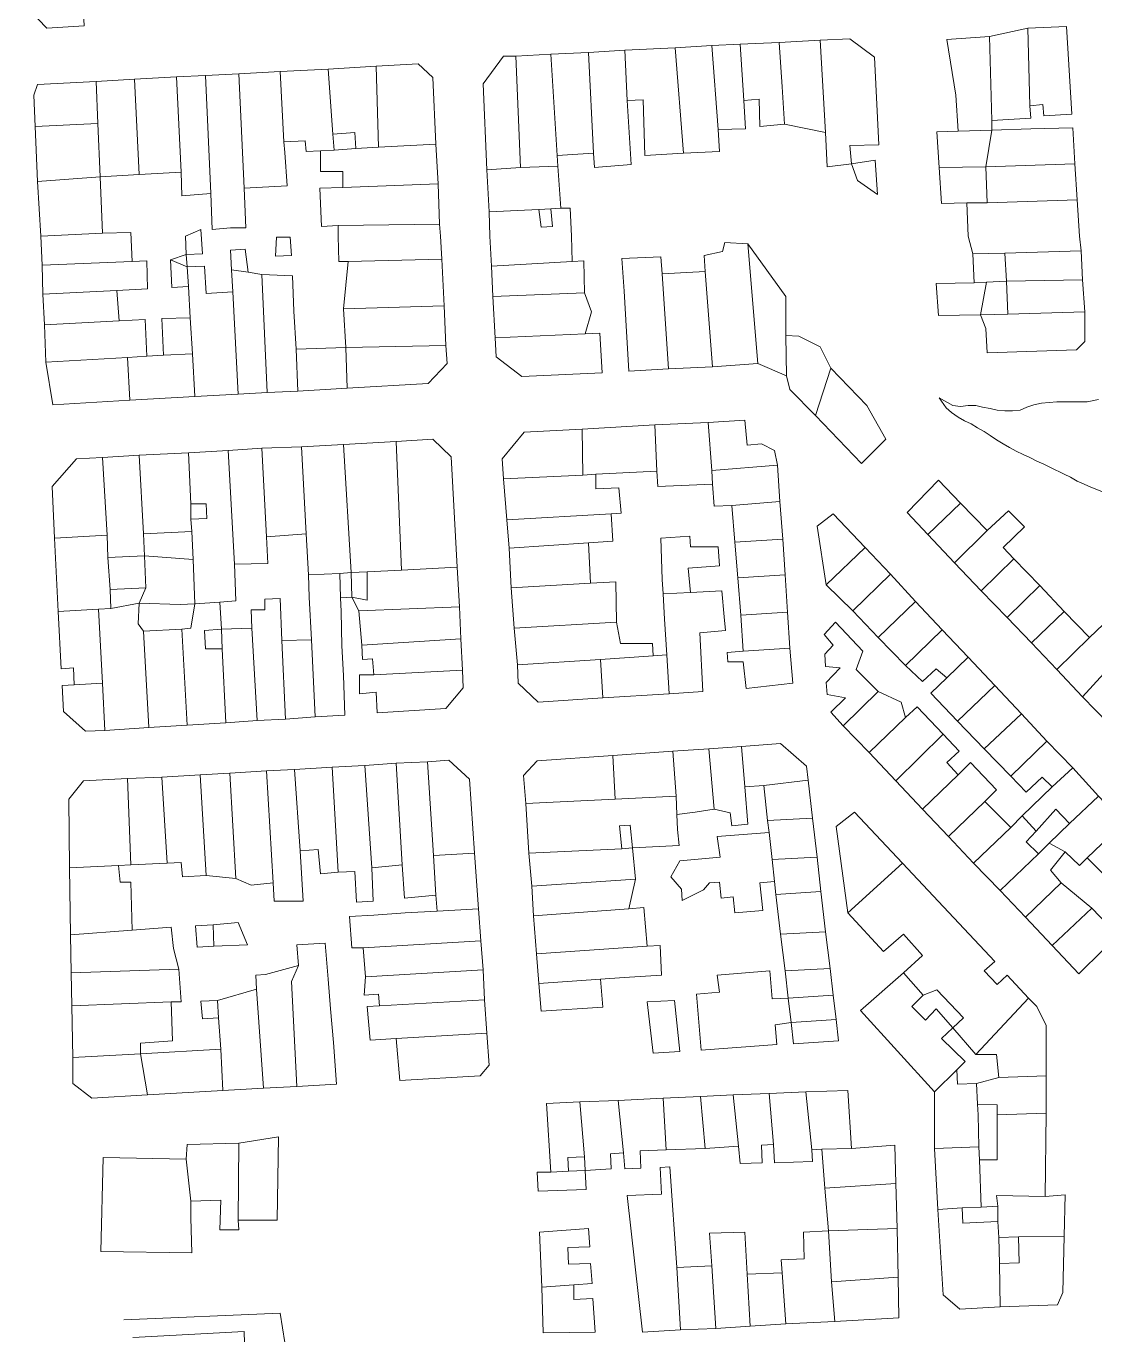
# Model space of a CAD drawing. Header units: inches. Extents: x 1138763 to 1140867, y 1050756 to 1053008.
# Drawn here: x 1139139.8 to 1139314.9, y 1051825.9 to 1052040.4 of the extents above; entities that cross this region are included whole.
import ezdxf

# ---------------------------------------------------------------- set-up
doc = ezdxf.new("R2010")
doc.units = ezdxf.units.IN
doc.header["$MEASUREMENT"] = 0
doc.layers.add('LimEdif_AM', color=44, linetype='Continuous', lineweight=5)
doc.layers.add('ViaSec_AM', color=1, linetype='Continuous', lineweight=18)

msp = doc.modelspace()

# ---------------------------------------------------------------- linework, layer by layer
at = {"layer": 'LimEdif_AM'}
for points in [[(1139148.56, 1052055.12), (1139149.31, 1052040.5), (1139143.19, 1052040.12), (1139140.44, 1052043), (1139139.81, 1052054.87), (1139148.56, 1052055.12)], [(1139297.69, 1052038.75), (1139303.94, 1052040.12), (1139304.31, 1052027.37), (1139304.44, 1052025.37), (1139298.06, 1052025), (1139297.69, 1052038.75)], [(1139304.31, 1052027.37), (1139303.94, 1052040.12), (1139310.31, 1052040.37), (1139311.19, 1052026), (1139306.56, 1052025.75), (1139306.44, 1052027.62), (1139304.31, 1052027.37)], [(1139237.94, 1052036.5), (1139246.19, 1052036.87), (1139247.56, 1052019.62), (1139241.19, 1052019.25), (1139240.94, 1052028.37), (1139238.31, 1052028.25), (1139237.94, 1052036.5)], [(1139246.19, 1052036.87), (1139252.19, 1052037.25), (1139253.19, 1052023.5), (1139253.44, 1052019.87), (1139247.56, 1052019.62), (1139246.19, 1052036.87)], [(1139252.19, 1052037.25), (1139256.81, 1052037.5), (1139257.44, 1052028.25), (1139257.69, 1052023.62), (1139253.19, 1052023.5), (1139252.19, 1052037.25)], [(1139256.81, 1052037.5), (1139263.19, 1052037.75), (1139263.69, 1052030.5), (1139264.06, 1052024.37), (1139260.06, 1052024), (1139259.94, 1052028.5), (1139257.44, 1052028.25), (1139256.81, 1052037.5)], [(1139263.19, 1052037.75), (1139269.94, 1052038.12), (1139270.81, 1052023), (1139264.06, 1052024.37), (1139263.69, 1052030.5), (1139263.19, 1052037.75)], [(1139270.81, 1052023), (1139269.94, 1052038.12), (1139274.81, 1052038.37), (1139278.81, 1052035.37), (1139279.56, 1052021), (1139274.81, 1052020.87), (1139275.06, 1052017.87), (1139271.06, 1052017.37), (1139270.81, 1052023)], [(1139298.06, 1052025), (1139298.06, 1052023.37), (1139292.56, 1052023.25), (1139292.19, 1052029.12), (1139290.69, 1052038.25), (1139297.69, 1052038.75), (1139298.06, 1052025)], [(1139220.81, 1052017.25), (1139215.31, 1052016.87), (1139214.69, 1052031), (1139218.06, 1052035.5), (1139220.06, 1052035.5), (1139220.81, 1052017.25)], [(1139220.06, 1052035.5), (1139225.81, 1052035.87), (1139226.81, 1052019.25), (1139226.94, 1052017.5), (1139220.81, 1052017.25), (1139220.06, 1052035.5)], [(1139225.81, 1052035.87), (1139231.94, 1052036.12), (1139232.81, 1052019.62), (1139226.81, 1052019.25), (1139225.81, 1052035.87)], [(1139231.94, 1052036.12), (1139237.94, 1052036.5), (1139238.31, 1052028.25), (1139238.94, 1052017.75), (1139232.94, 1052017.25), (1139232.81, 1052019.62), (1139231.94, 1052036.12)], [(1139169.19, 1052032.37), (1139174.69, 1052032.62), (1139175.56, 1052013.87), (1139175.81, 1052007.37), (1139173.31, 1052007.37), (1139170.31, 1052007.12), (1139170.06, 1052013), (1139169.19, 1052032.37)], [(1139174.69, 1052032.62), (1139181.44, 1052033), (1139182.06, 1052021.5), (1139182.19, 1052019.75), (1139182.56, 1052014.25), (1139175.56, 1052013.87), (1139174.69, 1052032.62)], [(1139181.44, 1052033), (1139189.31, 1052033.37), (1139190.06, 1052022.75), (1139190.31, 1052020.12), (1139188.06, 1052020), (1139185.69, 1052019.87), (1139185.56, 1052021.62), (1139182.06, 1052021.5), (1139181.44, 1052033)], [(1139189.31, 1052033.37), (1139197.19, 1052033.87), (1139197.56, 1052020.62), (1139193.81, 1052020.37), (1139193.69, 1052023), (1139190.06, 1052022.75), (1139189.31, 1052033.37)], [(1139197.19, 1052033.87), (1139204.06, 1052034.25), (1139206.44, 1052032), (1139206.94, 1052021.12), (1139197.56, 1052020.62), (1139197.19, 1052033.87)], [(1139151.56, 1052024.5), (1139141.31, 1052024), (1139141.06, 1052029.12), (1139141.69, 1052030.87), (1139151.31, 1052031.37), (1139151.56, 1052024.5)], [(1139151.31, 1052031.37), (1139157.56, 1052031.75), (1139158.31, 1052016.12), (1139151.94, 1052015.75), (1139151.56, 1052024.5), (1139151.31, 1052031.37)], [(1139157.56, 1052031.75), (1139164.44, 1052032.12), (1139165.19, 1052016.5), (1139158.31, 1052016.12), (1139157.56, 1052031.75)], [(1139164.44, 1052032.12), (1139169.19, 1052032.37), (1139170.06, 1052013), (1139165.31, 1052012.62), (1139165.19, 1052016.5), (1139164.44, 1052032.12)], [(1139151.56, 1052024.5), (1139151.94, 1052015.75), (1139141.69, 1052015), (1139141.31, 1052024), (1139151.56, 1052024.5)], [(1139193.81, 1052020.37), (1139190.31, 1052020.12), (1139190.06, 1052022.75), (1139193.69, 1052023), (1139193.81, 1052020.37)], [(1139298.06, 1052023.37), (1139297.06, 1052017.37), (1139289.44, 1052017.25), (1139289.06, 1052023.12), (1139292.56, 1052023.25), (1139298.06, 1052023.37)], [(1139298.06, 1052023.37), (1139304.44, 1052023.62), (1139311.31, 1052023.75), (1139311.69, 1052017.87), (1139297.06, 1052017.37), (1139298.06, 1052023.37)], [(1139165.94, 1052006), (1139166.06, 1052003), (1139163.44, 1052002.12), (1139163.69, 1051997.62), (1139166.44, 1051997.75), (1139166.69, 1051992.62), (1139162.06, 1051992.5), (1139162.31, 1051986.5), (1139159.56, 1051986.37), (1139159.31, 1051992.37), (1139155.06, 1051992.12), (1139154.69, 1051997.12), (1139159.69, 1051997.37), (1139159.56, 1052002), (1139157.19, 1052001.87), (1139156.94, 1052006.62), (1139152.31, 1052006.5), (1139151.94, 1052015.75), (1139158.31, 1052016.12), (1139165.19, 1052016.5), (1139165.31, 1052012.62), (1139170.06, 1052013), (1139170.31, 1052007.12), (1139173.31, 1052007.37), (1139175.81, 1052007.37), (1139175.56, 1052013.87), (1139182.56, 1052014.25), (1139182.19, 1052019.75), (1139182.06, 1052021.5), (1139185.56, 1052021.62), (1139185.69, 1052019.87), (1139188.06, 1052020), (1139188.06, 1052016.62), (1139191.69, 1052016.62), (1139191.69, 1052014), (1139187.94, 1052013.87), (1139188.19, 1052007.62), (1139190.94, 1052007.75), (1139190.94, 1052006), (1139191.06, 1052001.87), (1139192.56, 1052001.87), (1139191.81, 1051994.12), (1139192.19, 1051987.75), (1139184.06, 1051987.5), (1139183.69, 1051993.75), (1139183.44, 1051999.5), (1139178.44, 1051999.75), (1139176.19, 1052000.12), (1139175.69, 1052003.87), (1139173.31, 1052003.75), (1139173.44, 1052000.5), (1139173.69, 1051996.87), (1139169.31, 1051996.62), (1139169.06, 1052001.12), (1139166.19, 1052001), (1139166.06, 1052003), (1139168.69, 1052003.12), (1139168.44, 1052007.12), (1139165.94, 1052006)], [(1139206.94, 1052021.12), (1139207.31, 1052014.62), (1139191.69, 1052014), (1139191.69, 1052016.62), (1139188.06, 1052016.62), (1139188.06, 1052020), (1139190.31, 1052020.12), (1139193.81, 1052020.37), (1139197.56, 1052020.62), (1139206.94, 1052021.12)], [(1139226.94, 1052017.5), (1139227.44, 1052010.62), (1139225.81, 1052010.5), (1139223.81, 1052010.37), (1139215.69, 1052010), (1139215.31, 1052016.87), (1139220.81, 1052017.25), (1139226.94, 1052017.5)], [(1139275.06, 1052017.87), (1139278.94, 1052018.5), (1139279.31, 1052012.87), (1139276.06, 1052015.12), (1139275.06, 1052017.87)], [(1139311.69, 1052017.87), (1139312.06, 1052012), (1139297.31, 1052011.5), (1139297.06, 1052017.37), (1139311.69, 1052017.87)], [(1139151.94, 1052015.75), (1139152.31, 1052006.5), (1139142.19, 1052006), (1139141.69, 1052015), (1139151.94, 1052015.75)], [(1139297.06, 1052017.37), (1139297.31, 1052011.5), (1139293.94, 1052011.5), (1139289.81, 1052011.37), (1139289.44, 1052017.25), (1139297.06, 1052017.37)], [(1139207.31, 1052014.62), (1139207.56, 1052008), (1139190.94, 1052007.75), (1139188.19, 1052007.62), (1139187.94, 1052013.87), (1139191.69, 1052014), (1139207.31, 1052014.62)], [(1139312.06, 1052012), (1139312.44, 1052006), (1139312.69, 1052003.62), (1139300.19, 1052003.25), (1139294.94, 1052003.12), (1139294.19, 1052006), (1139293.94, 1052011.5), (1139297.31, 1052011.5), (1139312.06, 1052012)], [(1139227.44, 1052010.62), (1139228.94, 1052010.62), (1139229.19, 1052006), (1139229.31, 1052001.87), (1139216.06, 1052001.12), (1139215.81, 1052006), (1139215.69, 1052010), (1139223.81, 1052010.37), (1139224.19, 1052007.5), (1139226.06, 1052007.62), (1139225.81, 1052010.5), (1139227.44, 1052010.62)], [(1139225.81, 1052010.5), (1139226.06, 1052007.62), (1139224.19, 1052007.5), (1139223.81, 1052010.37), (1139225.81, 1052010.5)], [(1139166.06, 1052003), (1139165.94, 1052006), (1139168.44, 1052007.12), (1139168.69, 1052003.12), (1139166.06, 1052003)], [(1139207.56, 1052008), (1139207.69, 1052006), (1139207.94, 1052002.25), (1139192.56, 1052001.87), (1139191.06, 1052001.87), (1139190.94, 1052006), (1139190.94, 1052007.75), (1139207.56, 1052008)], [(1139152.31, 1052006.5), (1139156.94, 1052006.62), (1139157.19, 1052001.87), (1139142.44, 1052001.25), (1139142.19, 1052006), (1139152.31, 1052006.5)], [(1139180.69, 1052002.75), (1139183.31, 1052002.87), (1139183.06, 1052005.87), (1139180.81, 1052005.87), (1139180.69, 1052002.75)], [(1139180.69, 1052002.75), (1139180.81, 1052005.87), (1139183.06, 1052005.87), (1139183.31, 1052002.87), (1139180.69, 1052002.75)], [(1139251.06, 1052000.25), (1139250.94, 1052002.87), (1139253.94, 1052003.5), (1139254.31, 1052005), (1139258.06, 1052004.75), (1139259.69, 1051985.12), (1139252.31, 1051984.62), (1139251.06, 1052000.25)], [(1139258.06, 1052004.75), (1139264.31, 1051996.12), (1139264.31, 1051989.75), (1139264.44, 1051983.12), (1139259.69, 1051985.12), (1139258.06, 1052004.75)], [(1139166.06, 1052003), (1139166.19, 1052001), (1139163.44, 1052002.12), (1139166.06, 1052003)], [(1139176.19, 1052000.12), (1139173.44, 1052000.5), (1139173.31, 1052003.75), (1139175.69, 1052003.87), (1139176.19, 1052000.12)], [(1139244.06, 1051999.87), (1139245.06, 1051984.25), (1139238.56, 1051983.87), (1139238.19, 1051990.37), (1139237.81, 1051997), (1139237.44, 1052002.37), (1139243.81, 1052002.62), (1139244.06, 1051999.87)], [(1139300.19, 1052003.25), (1139300.44, 1051998.62), (1139297.19, 1051998.5), (1139295.19, 1051998.37), (1139294.94, 1052003.12), (1139300.19, 1052003.25)], [(1139312.69, 1052003.62), (1139312.94, 1051998.87), (1139300.44, 1051998.62), (1139300.19, 1052003.25), (1139312.69, 1052003.62)], [(1139157.19, 1052001.87), (1139159.56, 1052002), (1139159.69, 1051997.37), (1139154.69, 1051997.12), (1139142.56, 1051996.5), (1139142.44, 1052001.25), (1139157.19, 1052001.87)], [(1139166.19, 1052001), (1139166.44, 1051997.75), (1139163.69, 1051997.62), (1139163.44, 1052002.12), (1139166.19, 1052001)], [(1139166.19, 1052001), (1139169.06, 1052001.12), (1139169.31, 1051996.62), (1139173.69, 1051996.87), (1139174.56, 1051980.12), (1139167.44, 1051979.75), (1139167.06, 1051986.75), (1139166.69, 1051992.62), (1139166.44, 1051997.75), (1139166.19, 1052001)], [(1139176.19, 1052000.12), (1139178.44, 1051999.75), (1139179.31, 1051980.37), (1139174.56, 1051980.12), (1139173.69, 1051996.87), (1139173.44, 1052000.5), (1139176.19, 1052000.12)], [(1139207.94, 1052002.25), (1139208.31, 1051994.62), (1139191.81, 1051994.12), (1139192.56, 1052001.87), (1139207.94, 1052002.25)], [(1139229.31, 1052001.87), (1139231.19, 1052002), (1139231.31, 1051996.75), (1139216.31, 1051996.12), (1139216.06, 1052001.12), (1139229.31, 1052001.87)], [(1139244.06, 1051999.87), (1139251.06, 1052000.25), (1139252.31, 1051984.62), (1139245.06, 1051984.25), (1139244.06, 1051999.87)], [(1139184.06, 1051987.5), (1139184.31, 1051980.62), (1139179.31, 1051980.37), (1139178.44, 1051999.75), (1139183.44, 1051999.5), (1139183.69, 1051993.75), (1139184.06, 1051987.5)], [(1139297.19, 1051998.5), (1139296.19, 1051993.12), (1139289.31, 1051993), (1139288.94, 1051998.25), (1139295.19, 1051998.37), (1139297.19, 1051998.5)], [(1139300.44, 1051998.62), (1139300.69, 1051993.25), (1139296.19, 1051993.12), (1139297.19, 1051998.5), (1139300.44, 1051998.62)], [(1139312.94, 1051998.87), (1139313.31, 1051993.62), (1139300.69, 1051993.25), (1139300.44, 1051998.62), (1139312.94, 1051998.87)], [(1139154.69, 1051997.12), (1139155.06, 1051992.12), (1139142.81, 1051991.5), (1139142.56, 1051996.5), (1139154.69, 1051997.12)], [(1139231.31, 1051996.75), (1139232.44, 1051993.62), (1139231.44, 1051990), (1139216.69, 1051989.37), (1139216.31, 1051996.12), (1139231.31, 1051996.75)], [(1139208.31, 1051994.62), (1139208.56, 1051988.12), (1139192.19, 1051987.75), (1139191.81, 1051994.12), (1139208.31, 1051994.62)], [(1139155.06, 1051992.12), (1139159.31, 1051992.37), (1139159.56, 1051986.37), (1139156.44, 1051986.12), (1139143.06, 1051985.37), (1139142.81, 1051991.5), (1139155.06, 1051992.12)], [(1139167.06, 1051986.75), (1139162.31, 1051986.5), (1139162.06, 1051992.5), (1139166.69, 1051992.62), (1139167.06, 1051986.75)], [(1139313.31, 1051993.62), (1139313.31, 1051988.75), (1139311.94, 1051987.37), (1139297.31, 1051986.87), (1139297.06, 1051990.87), (1139296.19, 1051993.12), (1139300.69, 1051993.25), (1139313.31, 1051993.62)], [(1139231.44, 1051990), (1139233.81, 1051990.12), (1139234.19, 1051983.62), (1139221.06, 1051983), (1139216.81, 1051986.25), (1139216.69, 1051989.37), (1139231.44, 1051990)], [(1139264.31, 1051989.75), (1139266.44, 1051989.62), (1139269.94, 1051987.87), (1139271.69, 1051984.37), (1139269.19, 1051976.62), (1139264.94, 1051980.87), (1139264.44, 1051983.12), (1139264.31, 1051989.75)], [(1139192.19, 1051987.75), (1139192.44, 1051981.12), (1139184.31, 1051980.62), (1139184.06, 1051987.5), (1139192.19, 1051987.75)], [(1139208.56, 1051988.12), (1139208.81, 1051985.12), (1139205.69, 1051981.87), (1139192.44, 1051981.12), (1139192.19, 1051987.75), (1139208.56, 1051988.12)], [(1139156.44, 1051986.12), (1139156.81, 1051979.12), (1139144.19, 1051978.37), (1139143.06, 1051985.37), (1139156.44, 1051986.12)], [(1139167.06, 1051986.75), (1139167.44, 1051979.75), (1139156.81, 1051979.12), (1139156.44, 1051986.12), (1139159.56, 1051986.37), (1139162.31, 1051986.5), (1139167.06, 1051986.75)], [(1139271.69, 1051984.37), (1139277.56, 1051978.25), (1139280.69, 1051972.75), (1139276.69, 1051968.75), (1139269.19, 1051976.62), (1139271.69, 1051984.37)], [(1139230.94, 1051974.37), (1139242.81, 1051975.12), (1139243.19, 1051967.5), (1139233.19, 1051967), (1139231.06, 1051966.87), (1139230.94, 1051974.37)], [(1139242.81, 1051975.12), (1139251.56, 1051975.5), (1139252.19, 1051967.62), (1139252.31, 1051965.37), (1139243.31, 1051965), (1139243.19, 1051967.5), (1139242.81, 1051975.12)], [(1139251.56, 1051975.5), (1139257.56, 1051975.87), (1139257.94, 1051971.75), (1139260.31, 1051972), (1139262.44, 1051970.87), (1139262.94, 1051968.5), (1139252.19, 1051967.62), (1139251.56, 1051975.5)], [(1139191.81, 1051971.87), (1139200.44, 1051972.37), (1139201.31, 1051951.25), (1139195.69, 1051951), (1139193.06, 1051950.87), (1139191.81, 1051971.87)], [(1139200.44, 1051972.37), (1139206.44, 1051972.75), (1139209.44, 1051969.87), (1139210.44, 1051951.75), (1139201.31, 1051951.25), (1139200.44, 1051972.37)], [(1139231.06, 1051966.87), (1139218.06, 1051966.25), (1139217.81, 1051969.5), (1139221.44, 1051973.87), (1139230.94, 1051974.37), (1139231.06, 1051966.87)], [(1139158.31, 1051970.12), (1139166.44, 1051970.5), (1139166.81, 1051962.12), (1139166.81, 1051959.62), (1139166.94, 1051957.62), (1139159.06, 1051957.25), (1139158.31, 1051970.12)], [(1139166.44, 1051970.5), (1139172.94, 1051970.87), (1139173.94, 1051952.25), (1139174.19, 1051946.25), (1139171.56, 1051946), (1139167.44, 1051945.75), (1139167.19, 1051953), (1139166.94, 1051957.62), (1139166.81, 1051959.62), (1139169.44, 1051959.75), (1139169.31, 1051962.12), (1139166.81, 1051962.12), (1139166.44, 1051970.5)], [(1139172.94, 1051970.87), (1139178.44, 1051971.25), (1139179.19, 1051956.75), (1139179.44, 1051952.37), (1139173.94, 1051952.25), (1139172.94, 1051970.87)], [(1139178.44, 1051971.25), (1139184.94, 1051971.5), (1139185.69, 1051957.25), (1139179.19, 1051956.75), (1139178.44, 1051971.25)], [(1139184.94, 1051971.5), (1139191.81, 1051971.87), (1139193.06, 1051950.87), (1139191.19, 1051950.75), (1139186.06, 1051950.5), (1139185.69, 1051957.25), (1139184.94, 1051971.5)], [(1139153.06, 1051957), (1139144.44, 1051956.5), (1139144.06, 1051965), (1139148.06, 1051969.5), (1139152.31, 1051969.75), (1139153.06, 1051957)], [(1139152.31, 1051969.75), (1139158.31, 1051970.12), (1139159.06, 1051957.25), (1139159.19, 1051953.62), (1139153.19, 1051953.37), (1139153.06, 1051957), (1139152.31, 1051969.75)], [(1139262.94, 1051968.5), (1139263.31, 1051962.5), (1139255.44, 1051961.87), (1139252.56, 1051961.75), (1139252.31, 1051965.37), (1139252.19, 1051967.62), (1139262.94, 1051968.5)], [(1139233.19, 1051967), (1139233.19, 1051964.62), (1139236.94, 1051964.75), (1139237.31, 1051960.62), (1139235.69, 1051960.5), (1139218.56, 1051959.5), (1139218.06, 1051966.25), (1139231.06, 1051966.87), (1139233.19, 1051967)], [(1139292.94, 1051962.25), (1139287.56, 1051957.12), (1139284.19, 1051960.75), (1139289.31, 1051966), (1139292.94, 1051962.25)], [(1139166.81, 1051959.62), (1139166.81, 1051962.12), (1139169.31, 1051962.12), (1139169.44, 1051959.75), (1139166.81, 1051959.62)], [(1139263.31, 1051962.5), (1139263.81, 1051956.37), (1139255.94, 1051955.87), (1139255.44, 1051961.87), (1139263.31, 1051962.5)], [(1139292.94, 1051962.25), (1139297.31, 1051957.75), (1139291.94, 1051952.5), (1139287.56, 1051957.12), (1139292.94, 1051962.25)], [(1139235.69, 1051960.5), (1139235.94, 1051956), (1139231.94, 1051955.75), (1139218.94, 1051954.87), (1139218.56, 1051959.5), (1139235.69, 1051960.5)], [(1139277.31, 1051955), (1139270.94, 1051948.87), (1139269.44, 1051958.5), (1139272.06, 1051960.5), (1139277.31, 1051955)], [(1139297.31, 1051957.75), (1139300.81, 1051961), (1139303.44, 1051958.37), (1139299.94, 1051955), (1139301.69, 1051953.12), (1139296.31, 1051947.87), (1139291.94, 1051952.5), (1139297.31, 1051957.75)], [(1139166.94, 1051957.62), (1139167.19, 1051953), (1139159.19, 1051953.62), (1139159.06, 1051957.25), (1139166.94, 1051957.62)], [(1139153.06, 1051957), (1139153.19, 1051953.37), (1139153.56, 1051948.12), (1139153.69, 1051945), (1139151.69, 1051944.87), (1139145.06, 1051944.5), (1139144.44, 1051956.5), (1139153.06, 1051957)], [(1139185.69, 1051957.25), (1139186.06, 1051950.5), (1139186.19, 1051946.87), (1139186.56, 1051939.87), (1139181.69, 1051939.75), (1139181.44, 1051946.62), (1139178.94, 1051946.5), (1139178.94, 1051944.75), (1139176.69, 1051944.75), (1139176.81, 1051941.75), (1139171.81, 1051941.62), (1139171.56, 1051946), (1139174.19, 1051946.25), (1139173.94, 1051952.25), (1139179.44, 1051952.37), (1139179.19, 1051956.75), (1139185.69, 1051957.25)], [(1139231.94, 1051955.75), (1139232.31, 1051949.12), (1139219.31, 1051948.37), (1139218.94, 1051954.87), (1139231.94, 1051955.75)], [(1139248.69, 1051947.62), (1139244.19, 1051947.37), (1139244.06, 1051949.75), (1139243.81, 1051956.5), (1139248.56, 1051956.87), (1139248.69, 1051955.12), (1139253.19, 1051955.12), (1139253.44, 1051952), (1139248.31, 1051951.62), (1139248.69, 1051947.62)], [(1139263.81, 1051956.37), (1139264.19, 1051950.5), (1139256.44, 1051950), (1139255.94, 1051955.87), (1139263.81, 1051956.37)], [(1139159.19, 1051953.62), (1139159.44, 1051948.37), (1139153.56, 1051948.12), (1139153.19, 1051953.37), (1139159.19, 1051953.62)], [(1139167.19, 1051953), (1139167.44, 1051945.75), (1139165.06, 1051945.62), (1139158.31, 1051945.87), (1139159.44, 1051948.37), (1139159.19, 1051953.62), (1139167.19, 1051953)], [(1139277.31, 1051955), (1139281.44, 1051950.62), (1139275.31, 1051944.62), (1139270.94, 1051948.87), (1139277.31, 1051955)], [(1139301.69, 1051953.12), (1139305.94, 1051948.75), (1139300.56, 1051943.5), (1139296.31, 1051947.87), (1139301.69, 1051953.12)], [(1139195.69, 1051951), (1139195.69, 1051946.37), (1139193.19, 1051946.87), (1139193.06, 1051950.87), (1139195.69, 1051951)], [(1139210.44, 1051951.75), (1139210.81, 1051945.25), (1139194.31, 1051944.62), (1139193.19, 1051946.87), (1139195.69, 1051946.37), (1139195.69, 1051951), (1139201.31, 1051951.25), (1139210.44, 1051951.75)], [(1139191.19, 1051950.75), (1139191.31, 1051946.75), (1139191.44, 1051944.5), (1139191.56, 1051938.87), (1139191.81, 1051934), (1139192.06, 1051927.5), (1139187.19, 1051927.25), (1139186.56, 1051939.87), (1139186.19, 1051946.87), (1139186.06, 1051950.5), (1139191.19, 1051950.75)], [(1139193.06, 1051950.87), (1139193.19, 1051946.87), (1139191.31, 1051946.75), (1139191.19, 1051950.75), (1139193.06, 1051950.87)], [(1139232.31, 1051949.12), (1139236.44, 1051949.37), (1139236.56, 1051942.75), (1139219.81, 1051941.75), (1139219.31, 1051948.37), (1139232.31, 1051949.12)], [(1139264.19, 1051950.5), (1139264.56, 1051944.37), (1139256.94, 1051943.87), (1139256.44, 1051950), (1139264.19, 1051950.5)], [(1139281.44, 1051950.62), (1139285.56, 1051946.12), (1139279.44, 1051940.25), (1139275.31, 1051944.62), (1139281.44, 1051950.62)], [(1139159.44, 1051948.37), (1139158.31, 1051945.87), (1139153.69, 1051945), (1139153.56, 1051948.12), (1139159.44, 1051948.37)], [(1139181.69, 1051939.75), (1139182.31, 1051926.87), (1139177.69, 1051926.62), (1139176.81, 1051941.75), (1139176.69, 1051944.75), (1139178.94, 1051944.75), (1139178.94, 1051946.5), (1139181.44, 1051946.62), (1139181.69, 1051939.75)], [(1139248.69, 1051947.62), (1139253.81, 1051947.87), (1139254.19, 1051943.62), (1139254.44, 1051941.37), (1139250.19, 1051941), (1139250.69, 1051931.37), (1139245.19, 1051931), (1139244.81, 1051937.37), (1139244.44, 1051943.25), (1139244.19, 1051947.37), (1139248.69, 1051947.62)], [(1139305.94, 1051948.75), (1139309.94, 1051944.5), (1139304.56, 1051939.37), (1139300.56, 1051943.5), (1139305.94, 1051948.75)], [(1139151.69, 1051944.87), (1139152.31, 1051932.75), (1139147.69, 1051932.5), (1139147.56, 1051935.25), (1139145.56, 1051935.12), (1139145.06, 1051944.5), (1139151.69, 1051944.87)], [(1139158.31, 1051945.87), (1139158.19, 1051942.5), (1139159.06, 1051941.25), (1139159.94, 1051925.5), (1139152.69, 1051925), (1139152.31, 1051932.75), (1139151.69, 1051944.87), (1139153.69, 1051945), (1139158.31, 1051945.87)], [(1139167.44, 1051945.75), (1139166.81, 1051941.75), (1139165.31, 1051941.62), (1139159.06, 1051941.25), (1139158.19, 1051942.5), (1139158.31, 1051945.87), (1139165.06, 1051945.62), (1139167.44, 1051945.75)], [(1139171.56, 1051946), (1139171.81, 1051941.62), (1139169.06, 1051941.37), (1139169.19, 1051938.37), (1139171.94, 1051938.37), (1139172.56, 1051926.25), (1139166.19, 1051925.87), (1139165.31, 1051941.62), (1139166.81, 1051941.75), (1139167.44, 1051945.75), (1139171.56, 1051946)], [(1139210.81, 1051945.25), (1139211.06, 1051940), (1139194.81, 1051939), (1139194.31, 1051944.62), (1139210.81, 1051945.25)], [(1139285.56, 1051946.12), (1139289.94, 1051941.5), (1139283.94, 1051935.62), (1139279.44, 1051940.25), (1139285.56, 1051946.12)], [(1139309.94, 1051944.5), (1139314.06, 1051940.25), (1139308.69, 1051935), (1139304.56, 1051939.37), (1139309.94, 1051944.5)], [(1139236.56, 1051942.75), (1139237.19, 1051939.25), (1139242.44, 1051939.25), (1139242.56, 1051937.25), (1139233.94, 1051936.62), (1139220.31, 1051935.75), (1139219.81, 1051941.75), (1139236.56, 1051942.75)], [(1139264.56, 1051944.37), (1139264.94, 1051938.5), (1139257.31, 1051938), (1139256.94, 1051943.87), (1139264.56, 1051944.37)], [(1139279.44, 1051931.37), (1139273.69, 1051925.75), (1139271.69, 1051928), (1139274.06, 1051930.37), (1139271.06, 1051930.87), (1139270.94, 1051932.87), (1139273.19, 1051935.25), (1139270.81, 1051935.5), (1139270.69, 1051937.5), (1139272.06, 1051939), (1139270.56, 1051940.75), (1139272.44, 1051942.75), (1139276.94, 1051938), (1139275.81, 1051935), (1139279.44, 1051931.37)], [(1139314.06, 1051940.25), (1139316.31, 1051942.37), (1139320.19, 1051938.37), (1139318.19, 1051936.25), (1139312.94, 1051930.5), (1139308.69, 1051935), (1139314.06, 1051940.25)], [(1139165.31, 1051941.62), (1139166.19, 1051925.87), (1139159.94, 1051925.5), (1139159.06, 1051941.25), (1139165.31, 1051941.62)], [(1139171.94, 1051938.37), (1139169.19, 1051938.37), (1139169.06, 1051941.37), (1139171.81, 1051941.62), (1139171.94, 1051938.37)], [(1139176.81, 1051941.75), (1139177.69, 1051926.62), (1139172.56, 1051926.25), (1139171.94, 1051938.37), (1139171.81, 1051941.62), (1139176.81, 1051941.75)], [(1139289.94, 1051941.5), (1139294.19, 1051937), (1139290.69, 1051933.62), (1139288.94, 1051935.12), (1139286.69, 1051933), (1139283.94, 1051935.62), (1139289.94, 1051941.5)], [(1139186.56, 1051939.87), (1139187.19, 1051927.25), (1139182.31, 1051926.87), (1139181.69, 1051939.75), (1139186.56, 1051939.87)], [(1139211.06, 1051940), (1139211.31, 1051934.87), (1139196.81, 1051934.12), (1139196.56, 1051936.75), (1139194.94, 1051936.62), (1139194.81, 1051939), (1139211.06, 1051940)], [(1139264.94, 1051938.5), (1139265.44, 1051932.75), (1139257.81, 1051931.87), (1139257.31, 1051936.25), (1139254.81, 1051936.25), (1139254.69, 1051937.75), (1139257.31, 1051938), (1139264.94, 1051938.5)], [(1139233.94, 1051936.62), (1139234.31, 1051930.37), (1139223.69, 1051929.62), (1139220.44, 1051932.75), (1139220.31, 1051935.75), (1139233.94, 1051936.62)], [(1139242.56, 1051937.25), (1139244.81, 1051937.37), (1139245.19, 1051931), (1139234.31, 1051930.37), (1139233.94, 1051936.62), (1139242.56, 1051937.25)], [(1139294.19, 1051937), (1139298.56, 1051932.37), (1139292.44, 1051926.5), (1139288.06, 1051931.12), (1139290.69, 1051933.62), (1139294.19, 1051937)], [(1139318.19, 1051936.25), (1139322.94, 1051931.62), (1139317.19, 1051926.12), (1139312.94, 1051930.5), (1139318.19, 1051936.25)], [(1139211.31, 1051934.87), (1139211.44, 1051932), (1139208.56, 1051928.62), (1139197.31, 1051927.87), (1139197.19, 1051931.25), (1139194.44, 1051931), (1139194.44, 1051934.12), (1139196.81, 1051934.12), (1139211.31, 1051934.87)], [(1139152.31, 1051932.75), (1139152.69, 1051925), (1139149.56, 1051924.87), (1139145.94, 1051928.12), (1139145.69, 1051932.37), (1139147.69, 1051932.5), (1139152.31, 1051932.75)], [(1139298.56, 1051932.37), (1139302.94, 1051927.75), (1139296.81, 1051922), (1139292.44, 1051926.5), (1139298.56, 1051932.37)], [(1139279.44, 1051931.37), (1139283.19, 1051929.62), (1139283.94, 1051927.12), (1139277.94, 1051921.37), (1139273.69, 1051925.75), (1139279.44, 1051931.37)], [(1139283.94, 1051927.12), (1139285.81, 1051928.87), (1139290.06, 1051924.37), (1139282.31, 1051916.75), (1139277.94, 1051921.37), (1139283.94, 1051927.12)], [(1139302.94, 1051927.75), (1139307.06, 1051923.25), (1139301.19, 1051917.5), (1139296.81, 1051922), (1139302.94, 1051927.75)], [(1139290.06, 1051924.37), (1139292.69, 1051921.62), (1139290.69, 1051919.75), (1139292.56, 1051917.75), (1139286.69, 1051912.12), (1139282.31, 1051916.75), (1139290.06, 1051924.37)], [(1139307.06, 1051923.25), (1139311.31, 1051918.87), (1139307.94, 1051915.75), (1139306.31, 1051917.37), (1139303.69, 1051914.87), (1139301.19, 1051917.5), (1139307.06, 1051923.25)], [(1139236.31, 1051913.75), (1139221.69, 1051913), (1139221.31, 1051917.62), (1139223.56, 1051920), (1139235.94, 1051920.87), (1139236.31, 1051913.75)], [(1139235.94, 1051920.87), (1139245.81, 1051921.62), (1139246.31, 1051914.25), (1139236.31, 1051913.75), (1139235.94, 1051920.87)], [(1139245.81, 1051921.62), (1139251.69, 1051922), (1139252.56, 1051912.12), (1139249.44, 1051911.62), (1139246.44, 1051911.25), (1139246.31, 1051914.25), (1139245.81, 1051921.62)], [(1139251.69, 1051922), (1139257.06, 1051922.37), (1139257.56, 1051915.75), (1139258.06, 1051909.62), (1139255.44, 1051909.37), (1139255.19, 1051911.5), (1139252.56, 1051912.12), (1139251.69, 1051922)], [(1139257.06, 1051922.37), (1139263.44, 1051922.87), (1139267.69, 1051919.12), (1139267.94, 1051916.87), (1139260.69, 1051916), (1139257.56, 1051915.75), (1139257.06, 1051922.37)], [(1139183.81, 1051918.62), (1139189.94, 1051919), (1139190.94, 1051901.75), (1139188.06, 1051901.5), (1139187.69, 1051905.5), (1139184.69, 1051905.25), (1139183.81, 1051918.62)], [(1139189.94, 1051919), (1139195.31, 1051919.25), (1139196.44, 1051902.5), (1139196.69, 1051897), (1139193.94, 1051896.87), (1139193.69, 1051901.87), (1139190.94, 1051901.75), (1139189.94, 1051919)], [(1139195.31, 1051919.25), (1139200.44, 1051919.62), (1139201.44, 1051903), (1139196.44, 1051902.5), (1139195.31, 1051919.25)], [(1139200.44, 1051919.62), (1139205.56, 1051919.87), (1139206.56, 1051904.5), (1139206.94, 1051898), (1139201.81, 1051897.5), (1139201.44, 1051903), (1139200.44, 1051919.62)], [(1139205.56, 1051919.87), (1139209.06, 1051920.12), (1139212.44, 1051917), (1139213.31, 1051904.87), (1139206.56, 1051904.5), (1139205.56, 1051919.87)], [(1139292.56, 1051917.75), (1139294.56, 1051919.75), (1139298.81, 1051915.25), (1139296.94, 1051913.37), (1139290.94, 1051907.62), (1139286.69, 1051912.12), (1139292.56, 1051917.75)], [(1139311.31, 1051918.87), (1139315.56, 1051914.25), (1139310.81, 1051909.75), (1139308.56, 1051912.12), (1139305.31, 1051908.5), (1139303.06, 1051911), (1139307.94, 1051915.75), (1139311.31, 1051918.87)], [(1139156.94, 1051903), (1139154.94, 1051902.87), (1139146.94, 1051902.5), (1139146.81, 1051913.75), (1139149.19, 1051916.75), (1139156.44, 1051917.12), (1139156.94, 1051903)], [(1139156.44, 1051917.12), (1139162.06, 1051917.37), (1139162.94, 1051903.25), (1139156.94, 1051903), (1139156.44, 1051917.12)], [(1139162.06, 1051917.37), (1139168.31, 1051917.75), (1139169.31, 1051901.25), (1139165.44, 1051901), (1139165.19, 1051903.37), (1139162.94, 1051903.25), (1139162.06, 1051917.37)], [(1139168.31, 1051917.75), (1139173.19, 1051918), (1139174.19, 1051900.75), (1139169.31, 1051901.25), (1139168.31, 1051917.75)], [(1139173.19, 1051918), (1139179.19, 1051918.37), (1139180.31, 1051900), (1139176.69, 1051899.62), (1139174.19, 1051900.75), (1139173.19, 1051918)], [(1139179.19, 1051918.37), (1139183.81, 1051918.62), (1139184.69, 1051905.25), (1139185.19, 1051897), (1139180.44, 1051897), (1139180.31, 1051900), (1139179.19, 1051918.37)], [(1139267.94, 1051916.87), (1139268.69, 1051910.62), (1139261.31, 1051910.25), (1139260.69, 1051916), (1139267.94, 1051916.87)], [(1139246.31, 1051914.25), (1139246.44, 1051911.25), (1139246.56, 1051908.75), (1139246.81, 1051906.12), (1139239.19, 1051905.75), (1139238.81, 1051909.5), (1139237.06, 1051909.37), (1139237.44, 1051905.62), (1139222.19, 1051904.87), (1139221.69, 1051913), (1139236.31, 1051913.75), (1139246.31, 1051914.25)], [(1139296.94, 1051913.37), (1139301.19, 1051909.12), (1139295.06, 1051903.25), (1139290.94, 1051907.62), (1139296.94, 1051913.37)], [(1139315.56, 1051914.25), (1139319.69, 1051909.87), (1139313.69, 1051904.12), (1139312.44, 1051902.87), (1139310.06, 1051905.12), (1139307.44, 1051906.5), (1139310.81, 1051909.75), (1139315.56, 1051914.25)], [(1139268.69, 1051910.62), (1139269.44, 1051904.25), (1139262.06, 1051903.87), (1139261.56, 1051908.25), (1139261.31, 1051910.25), (1139268.69, 1051910.62)], [(1139283.44, 1051903.25), (1139274.44, 1051895.12), (1139272.56, 1051909.25), (1139275.56, 1051911.62), (1139283.44, 1051903.25)], [(1139301.19, 1051909.12), (1139303.06, 1051911), (1139305.31, 1051908.5), (1139303.69, 1051906.75), (1139305.69, 1051904.75), (1139299.44, 1051898.75), (1139295.06, 1051903.25), (1139301.19, 1051909.12)], [(1139310.81, 1051909.75), (1139307.44, 1051906.5), (1139305.69, 1051904.75), (1139303.69, 1051906.75), (1139305.31, 1051908.5), (1139308.56, 1051912.12), (1139310.81, 1051909.75)], [(1139239.19, 1051905.75), (1139237.44, 1051905.62), (1139237.06, 1051909.37), (1139238.81, 1051909.5), (1139239.19, 1051905.75)], [(1139262.06, 1051903.87), (1139262.44, 1051900.25), (1139260.06, 1051900), (1139260.56, 1051895.5), (1139255.94, 1051895.12), (1139255.69, 1051897.75), (1139253.69, 1051897.5), (1139253.44, 1051900.12), (1139251.81, 1051900), (1139250.81, 1051898.87), (1139247.31, 1051897.12), (1139247.19, 1051899), (1139245.44, 1051901), (1139246.94, 1051903.62), (1139253.56, 1051904.25), (1139253.06, 1051907.62), (1139261.56, 1051908.25), (1139262.06, 1051903.87)], [(1139319.69, 1051909.87), (1139324.06, 1051905.25), (1139320.94, 1051902.25), (1139319.19, 1051903.87), (1139316.44, 1051901.37), (1139313.69, 1051904.12), (1139319.69, 1051909.87)], [(1139310.06, 1051905.12), (1139307.69, 1051902.12), (1139309.44, 1051900), (1139303.56, 1051894.37), (1139299.44, 1051898.75), (1139305.69, 1051904.75), (1139307.44, 1051906.5), (1139310.06, 1051905.12)], [(1139213.31, 1051904.87), (1139213.94, 1051895.75), (1139207.19, 1051895.37), (1139206.94, 1051898), (1139206.56, 1051904.5), (1139213.31, 1051904.87)], [(1139239.19, 1051905.75), (1139239.69, 1051900.62), (1139222.69, 1051899.5), (1139222.19, 1051904.87), (1139237.44, 1051905.62), (1139239.19, 1051905.75)], [(1139269.44, 1051904.25), (1139270.06, 1051898.62), (1139262.69, 1051898.12), (1139262.44, 1051900.25), (1139262.06, 1051903.87), (1139269.44, 1051904.25)], [(1139154.94, 1051902.87), (1139155.19, 1051900.12), (1139156.94, 1051900.12), (1139157.19, 1051892.25), (1139147.06, 1051891.5), (1139146.94, 1051902.5), (1139154.94, 1051902.87)], [(1139283.44, 1051903.25), (1139298.56, 1051887.12), (1139296.81, 1051885.62), (1139298.94, 1051883.37), (1139300.56, 1051884.87), (1139304.06, 1051881.12), (1139295.44, 1051871.87), (1139291.69, 1051876.25), (1139293.44, 1051877.87), (1139289.06, 1051882.5), (1139286.81, 1051881.62), (1139283.56, 1051885.25), (1139286.69, 1051888.12), (1139283.56, 1051891.62), (1139280.31, 1051888.75), (1139274.44, 1051895.12), (1139283.44, 1051903.25)], [(1139239.69, 1051900.62), (1139238.56, 1051895.75), (1139222.94, 1051894.62), (1139222.69, 1051899.5), (1139239.69, 1051900.62)], [(1139309.44, 1051900), (1139314.44, 1051895.87), (1139307.94, 1051889.75), (1139303.56, 1051894.37), (1139309.44, 1051900)], [(1139270.06, 1051898.62), (1139270.81, 1051892), (1139263.44, 1051891.62), (1139262.69, 1051898.12), (1139270.06, 1051898.62)], [(1139213.94, 1051895.75), (1139214.31, 1051890.5), (1139195.06, 1051889.37), (1139193.19, 1051889.37), (1139192.81, 1051894.5), (1139196.81, 1051894.75), (1139201.94, 1051895.12), (1139207.19, 1051895.37), (1139213.94, 1051895.75)], [(1139238.56, 1051895.75), (1139241.06, 1051896), (1139241.56, 1051889.62), (1139223.44, 1051888.37), (1139222.94, 1051894.62), (1139238.56, 1051895.75)], [(1139314.44, 1051895.87), (1139317.06, 1051893.12), (1139318.69, 1051894.75), (1139320.31, 1051893), (1139312.31, 1051885.12), (1139307.94, 1051889.75), (1139314.44, 1051895.87)], [(1139170.56, 1051889.62), (1139167.81, 1051889.5), (1139167.56, 1051893), (1139170.44, 1051893.12), (1139170.56, 1051889.62)], [(1139170.44, 1051893.12), (1139174.56, 1051893.5), (1139176.06, 1051889.87), (1139170.56, 1051889.62), (1139170.44, 1051893.12)], [(1139157.19, 1051892.25), (1139163.56, 1051892.75), (1139163.94, 1051889.25), (1139164.81, 1051885.87), (1139147.19, 1051885.25), (1139147.06, 1051891.5), (1139157.19, 1051892.25)], [(1139270.81, 1051892), (1139271.56, 1051886), (1139264.19, 1051885.62), (1139263.44, 1051891.62), (1139270.81, 1051892)], [(1139184.44, 1051886.5), (1139184.19, 1051889.87), (1139188.81, 1051890.12), (1139189.31, 1051884.25), (1139189.69, 1051879.37), (1139190.19, 1051873.87), (1139190.69, 1051867), (1139184.19, 1051866.62), (1139183.31, 1051883.87), (1139184.44, 1051886.5)], [(1139214.31, 1051890.5), (1139214.69, 1051885.75), (1139195.44, 1051884.62), (1139195.06, 1051889.37), (1139214.31, 1051890.5)], [(1139241.56, 1051889.62), (1139243.69, 1051889.75), (1139243.94, 1051884.87), (1139237.81, 1051884.5), (1139233.94, 1051884.25), (1139223.81, 1051883.5), (1139223.44, 1051888.37), (1139241.56, 1051889.62)], [(1139164.81, 1051885.87), (1139165.19, 1051880.5), (1139163.56, 1051880.5), (1139147.31, 1051879.87), (1139147.19, 1051885.25), (1139164.81, 1051885.87)], [(1139177.56, 1051882.62), (1139177.44, 1051884.87), (1139179.06, 1051885), (1139184.44, 1051886.5), (1139183.31, 1051883.87), (1139184.19, 1051866.62), (1139178.69, 1051866.37), (1139177.56, 1051882.62)], [(1139214.69, 1051885.75), (1139214.94, 1051880.87), (1139197.69, 1051879.87), (1139197.56, 1051881.75), (1139195.19, 1051881.62), (1139195.44, 1051884.62), (1139214.69, 1051885.75)], [(1139264.69, 1051881.12), (1139265.19, 1051877.12), (1139262.56, 1051876.75), (1139262.81, 1051873.5), (1139250.44, 1051872.62), (1139249.69, 1051881.75), (1139253.44, 1051882.12), (1139253.06, 1051884.87), (1139261.69, 1051885.62), (1139262.06, 1051881), (1139264.69, 1051881.12)], [(1139271.56, 1051886), (1139272.06, 1051881.62), (1139264.69, 1051881.12), (1139264.19, 1051885.62), (1139271.56, 1051886)], [(1139286.81, 1051881.62), (1139284.94, 1051879.75), (1139287.19, 1051877.5), (1139288.94, 1051879.37), (1139291.69, 1051876.25), (1139289.81, 1051874.5), (1139293.69, 1051870.75), (1139292.31, 1051869.37), (1139288.69, 1051865.75), (1139276.56, 1051879.12), (1139283.56, 1051885.25), (1139286.81, 1051881.62)], [(1139171.19, 1051880.75), (1139177.56, 1051882.62), (1139178.69, 1051866.37), (1139172.06, 1051866), (1139171.69, 1051872.75), (1139171.31, 1051877.87), (1139171.19, 1051880.75)], [(1139233.94, 1051884.25), (1139234.31, 1051879.62), (1139224.19, 1051879), (1139223.81, 1051883.5), (1139233.94, 1051884.25)], [(1139291.69, 1051876.25), (1139288.94, 1051879.37), (1139287.19, 1051877.5), (1139284.94, 1051879.75), (1139286.81, 1051881.62), (1139289.06, 1051882.5), (1139293.44, 1051877.87), (1139291.69, 1051876.25)], [(1139163.56, 1051880.5), (1139163.81, 1051874.12), (1139158.56, 1051873.75), (1139158.56, 1051872), (1139147.44, 1051871.37), (1139147.31, 1051879.87), (1139163.56, 1051880.5)], [(1139171.31, 1051877.87), (1139168.69, 1051877.75), (1139168.44, 1051880.62), (1139171.19, 1051880.75), (1139171.31, 1051877.87)], [(1139214.94, 1051880.87), (1139215.31, 1051875.37), (1139200.44, 1051874.5), (1139196.19, 1051874.25), (1139195.69, 1051879.75), (1139197.69, 1051879.87), (1139214.94, 1051880.87)], [(1139242.56, 1051872.12), (1139241.56, 1051880.5), (1139246.06, 1051880.75), (1139246.94, 1051872.37), (1139242.56, 1051872.12)], [(1139272.06, 1051881.62), (1139272.56, 1051877.62), (1139265.19, 1051877.12), (1139264.69, 1051881.12), (1139272.06, 1051881.62)], [(1139304.06, 1051881.12), (1139305.44, 1051879.75), (1139306.94, 1051876.62), (1139306.94, 1051868.37), (1139299.19, 1051868.12), (1139298.81, 1051871.87), (1139295.44, 1051871.87), (1139304.06, 1051881.12)], [(1139272.56, 1051877.62), (1139272.94, 1051874.12), (1139265.56, 1051873.62), (1139265.19, 1051877.12), (1139272.56, 1051877.62)], [(1139295.44, 1051871.87), (1139298.81, 1051871.87), (1139299.19, 1051868.12), (1139295.56, 1051867.12), (1139292.44, 1051867), (1139292.31, 1051869.37), (1139293.69, 1051870.75), (1139289.81, 1051874.5), (1139291.69, 1051876.25), (1139295.44, 1051871.87)], [(1139215.31, 1051875.37), (1139215.69, 1051870.12), (1139214.19, 1051868.37), (1139201.06, 1051867.62), (1139200.44, 1051874.5), (1139215.31, 1051875.37)], [(1139158.56, 1051872), (1139159.69, 1051865.25), (1139150.56, 1051864.75), (1139147.44, 1051867.12), (1139147.44, 1051871.37), (1139158.56, 1051872)], [(1139158.56, 1051872), (1139171.69, 1051872.75), (1139172.06, 1051866), (1139159.69, 1051865.25), (1139158.56, 1051872)], [(1139295.56, 1051867.12), (1139295.69, 1051863.75), (1139295.81, 1051862), (1139295.94, 1051856.75), (1139288.69, 1051856.5), (1139288.69, 1051865.75), (1139292.31, 1051869.37), (1139292.44, 1051867), (1139295.56, 1051867.12)], [(1139306.94, 1051868.37), (1139306.94, 1051862.25), (1139298.94, 1051862), (1139298.94, 1051863.62), (1139295.69, 1051863.75), (1139295.56, 1051867.12), (1139299.19, 1051868.12), (1139306.94, 1051868.37)], [(1139250.31, 1051865), (1139255.69, 1051865.25), (1139256.56, 1051856.87), (1139251.06, 1051856.5), (1139250.31, 1051865)], [(1139255.69, 1051865.25), (1139261.56, 1051865.5), (1139262.31, 1051857.12), (1139260.31, 1051857), (1139260.44, 1051854.12), (1139256.81, 1051854), (1139256.56, 1051856.87), (1139255.69, 1051865.25)], [(1139261.56, 1051865.5), (1139267.56, 1051865.75), (1139268.56, 1051856.25), (1139268.69, 1051854.37), (1139262.44, 1051854.12), (1139262.31, 1051857.12), (1139261.56, 1051865.5)], [(1139267.56, 1051865.75), (1139274.44, 1051866), (1139275.06, 1051856.5), (1139270.19, 1051856.37), (1139268.56, 1051856.25), (1139267.56, 1051865.75)], [(1139231.31, 1051855.12), (1139228.56, 1051855), (1139228.69, 1051852.75), (1139225.81, 1051852.62), (1139225.06, 1051863.87), (1139230.56, 1051864.12), (1139231.31, 1051855.12)], [(1139230.56, 1051864.12), (1139236.81, 1051864.37), (1139237.69, 1051855.75), (1139235.56, 1051855.62), (1139235.69, 1051853.12), (1139231.44, 1051852.87), (1139231.31, 1051855.12), (1139230.56, 1051864.12)], [(1139236.81, 1051864.37), (1139244.19, 1051864.75), (1139244.69, 1051856.25), (1139240.44, 1051856.12), (1139240.56, 1051853.25), (1139237.94, 1051853.12), (1139237.69, 1051855.75), (1139236.81, 1051864.37)], [(1139244.19, 1051864.75), (1139250.31, 1051865), (1139251.06, 1051856.5), (1139244.69, 1051856.25), (1139244.19, 1051864.75)], [(1139298.94, 1051862), (1139298.94, 1051854.62), (1139296.06, 1051854.62), (1139295.94, 1051856.75), (1139295.81, 1051862), (1139295.69, 1051863.75), (1139298.94, 1051863.62), (1139298.94, 1051862)], [(1139306.94, 1051862.25), (1139306.81, 1051848.62), (1139298.81, 1051848.75), (1139299.06, 1051847), (1139296.31, 1051846.87), (1139296.06, 1051854.62), (1139298.94, 1051854.62), (1139298.94, 1051862), (1139306.94, 1051862.25)], [(1139166.06, 1051854.75), (1139166.19, 1051857.12), (1139174.69, 1051857.37), (1139174.56, 1051844.75), (1139174.69, 1051843.12), (1139171.56, 1051843.12), (1139171.69, 1051848), (1139166.81, 1051847.87), (1139166.06, 1051854.75)], [(1139174.56, 1051844.75), (1139174.69, 1051857.37), (1139181.19, 1051858.37), (1139180.94, 1051844.75), (1139174.56, 1051844.75)], [(1139275.06, 1051856.5), (1139282.19, 1051857), (1139282.31, 1051850.75), (1139270.69, 1051850), (1139270.19, 1051856.37), (1139275.06, 1051856.5)], [(1139295.94, 1051856.75), (1139296.06, 1051854.62), (1139296.31, 1051846.87), (1139293.19, 1051846.75), (1139289.19, 1051846.5), (1139288.69, 1051856.5), (1139295.94, 1051856.75)], [(1139166.81, 1051847.87), (1139166.81, 1051845.12), (1139166.94, 1051839.37), (1139152.06, 1051839.62), (1139152.44, 1051855), (1139166.06, 1051854.75), (1139166.81, 1051847.87)], [(1139231.44, 1051852.87), (1139228.69, 1051852.75), (1139228.56, 1051855), (1139231.31, 1051855.12), (1139231.44, 1051852.87)], [(1139231.44, 1051852.87), (1139231.56, 1051849.75), (1139223.69, 1051849.5), (1139223.56, 1051852.62), (1139225.81, 1051852.62), (1139228.69, 1051852.75), (1139231.44, 1051852.87)], [(1139246.44, 1051837), (1139247.06, 1051826.75), (1139240.81, 1051826.37), (1139238.31, 1051848.75), (1139243.94, 1051849), (1139243.69, 1051853.37), (1139245.31, 1051853.5), (1139246.44, 1051837)], [(1139282.31, 1051850.75), (1139282.56, 1051843.37), (1139271.31, 1051843), (1139270.69, 1051850), (1139282.31, 1051850.75)], [(1139306.81, 1051848.62), (1139310.06, 1051848.87), (1139309.94, 1051842.12), (1139302.44, 1051842), (1139299.19, 1051841.87), (1139299.06, 1051844.5), (1139299.06, 1051847), (1139298.81, 1051848.75), (1139306.81, 1051848.62)], [(1139293.19, 1051846.75), (1139293.31, 1051844.25), (1139299.06, 1051844.5), (1139299.19, 1051841.87), (1139299.31, 1051837.62), (1139299.44, 1051830.5), (1139292.81, 1051830.12), (1139290.06, 1051832.5), (1139289.19, 1051846.5), (1139293.19, 1051846.75)], [(1139299.06, 1051847), (1139299.06, 1051844.5), (1139293.31, 1051844.25), (1139293.19, 1051846.75), (1139296.31, 1051846.87), (1139299.06, 1051847)], [(1139229.56, 1051834.12), (1139224.31, 1051833.75), (1139223.94, 1051842.75), (1139231.94, 1051843.37), (1139232.19, 1051840.37), (1139228.56, 1051840.25), (1139228.69, 1051837.5), (1139232.31, 1051837.62), (1139232.56, 1051834.37), (1139229.56, 1051834.12)], [(1139252.19, 1051837.25), (1139251.81, 1051842.62), (1139257.56, 1051842.75), (1139257.94, 1051835.87), (1139258.44, 1051827.37), (1139252.81, 1051827), (1139252.19, 1051837.25)], [(1139263.69, 1051836.12), (1139263.56, 1051838.25), (1139267.31, 1051838.37), (1139267.19, 1051842.75), (1139271.31, 1051843), (1139271.81, 1051834.62), (1139272.31, 1051828.12), (1139264.31, 1051827.75), (1139263.69, 1051836.12)], [(1139282.56, 1051843.37), (1139282.69, 1051835.37), (1139271.81, 1051834.62), (1139271.31, 1051843), (1139282.56, 1051843.37)], [(1139302.44, 1051842), (1139302.56, 1051837.75), (1139299.31, 1051837.62), (1139299.19, 1051841.87), (1139302.44, 1051842)], [(1139309.94, 1051842.12), (1139309.69, 1051832.87), (1139308.81, 1051830.87), (1139299.44, 1051830.5), (1139299.31, 1051837.62), (1139302.56, 1051837.75), (1139302.44, 1051842), (1139309.94, 1051842.12)], [(1139246.44, 1051837), (1139252.19, 1051837.25), (1139252.81, 1051827), (1139247.06, 1051826.75), (1139246.44, 1051837)], [(1139257.94, 1051835.87), (1139263.69, 1051836.12), (1139264.31, 1051827.75), (1139258.44, 1051827.37), (1139257.94, 1051835.87)], [(1139282.69, 1051835.37), (1139282.81, 1051828.75), (1139272.31, 1051828.12), (1139271.81, 1051834.62), (1139282.69, 1051835.37)], [(1139229.56, 1051834.12), (1139229.56, 1051831.75), (1139232.69, 1051831.87), (1139233.06, 1051826.37), (1139224.56, 1051826.25), (1139224.31, 1051833.75), (1139229.56, 1051834.12)]]:
    msp.add_lwpolyline(points, dxfattribs=at)
at = {"layer": 'ViaSec_AM'}
for points in [[(1139317.19, 1051963.75), (1139314.31, 1051964.87), (1139313.19, 1051965.37), (1139312.06, 1051965.87), (1139310.94, 1051966.5), (1139309.94, 1051967), (1139307.69, 1051968.12), (1139306.56, 1051968.62), (1139305.44, 1051969.12), (1139304.31, 1051969.75), (1139303.19, 1051970.25), (1139302.06, 1051970.75), (1139300.94, 1051971.37), (1139299.94, 1051972), (1139298.81, 1051972.62), (1139297.81, 1051973.37), (1139296.81, 1051974), (1139295.69, 1051974.62), (1139294.69, 1051975.25), (1139293.56, 1051975.75), (1139292.56, 1051976.37), (1139291.44, 1051977.12), (1139290.56, 1051977.87), (1139289.44, 1051979.5), (1139291.69, 1051978.25), (1139292.94, 1051978.12), (1139294.19, 1051978.25), (1139295.44, 1051978.25), (1139296.56, 1051978), (1139297.81, 1051977.75), (1139298.94, 1051977.5), (1139300.19, 1051977.37), (1139301.44, 1051977.37), (1139302.69, 1051977.5), (1139303.81, 1051978), (1139304.94, 1051978.37), (1139306.19, 1051978.62), (1139307.44, 1051978.75), (1139308.69, 1051978.87), (1139309.94, 1051978.87), (1139311.19, 1051978.87), (1139312.44, 1051978.87), (1139313.69, 1051978.87), (1139315.56, 1051979.25)], [(1139155.81, 1051828.37), (1139181.44, 1051829.5), (1139182.56, 1051822.25), (1139175.69, 1051820.62), (1139175.56, 1051826.5), (1139157.31, 1051825.5)]]:
    msp.add_lwpolyline(points, dxfattribs=at)

doc.saveas('drawing.dxf')
